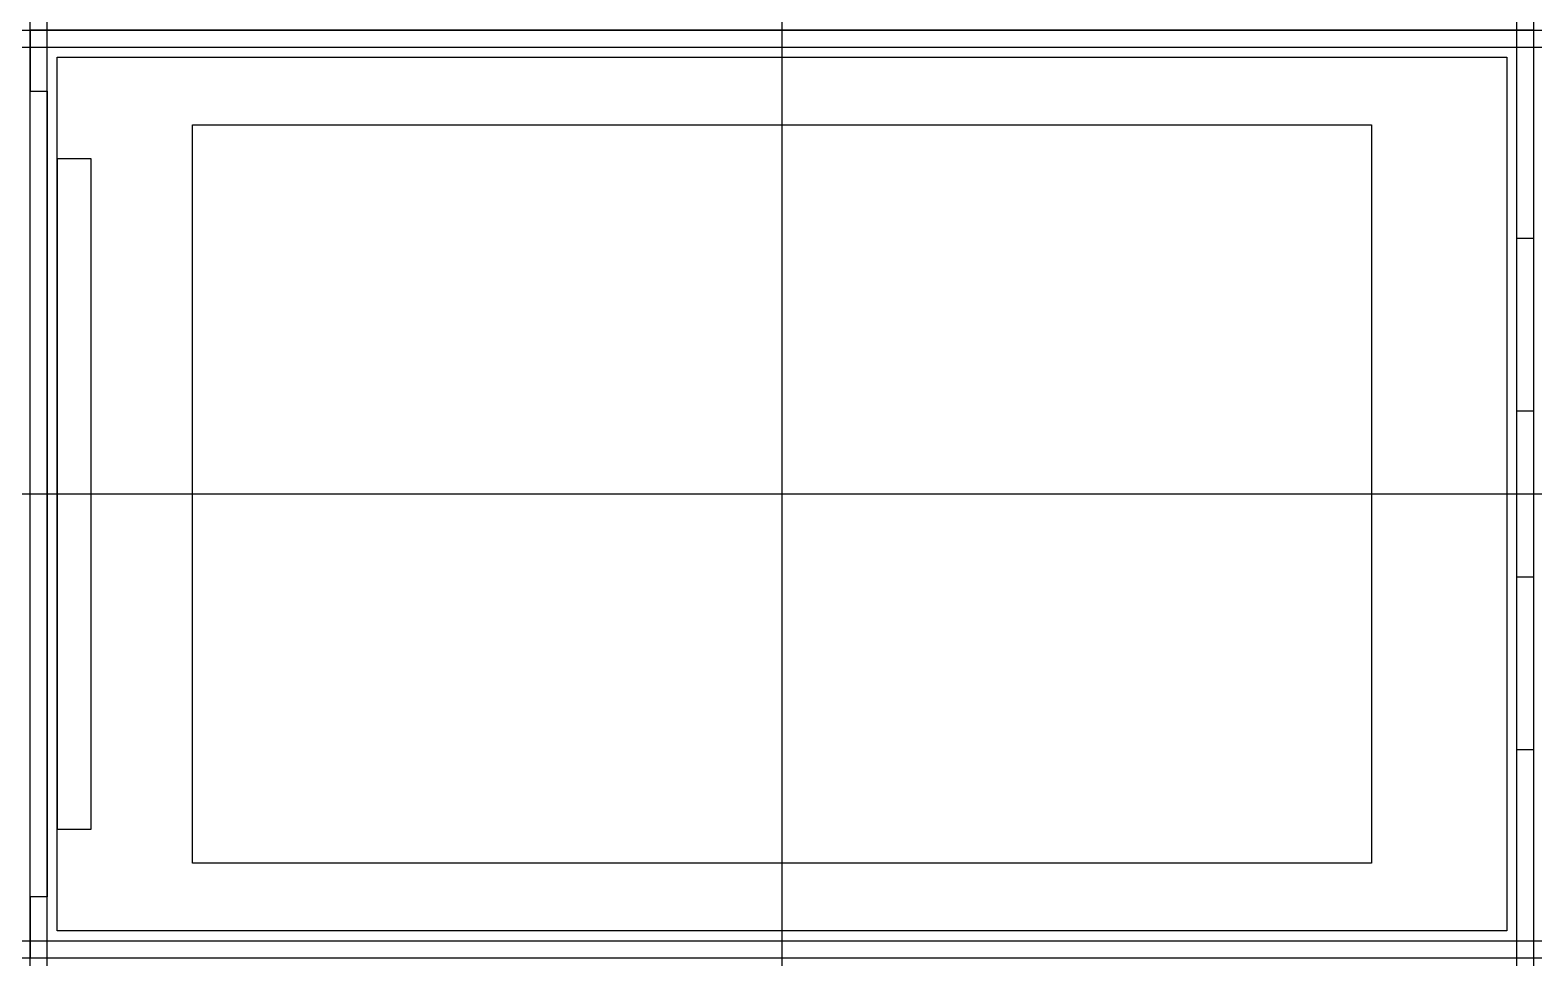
# Model space of a CAD drawing. Header units: inches. Extents: x -4 to 218, y -4 to 133.
import ezdxf

# ---------------------------------------------------------------- set-up
doc = ezdxf.new("R2010")
doc.units = ezdxf.units.IN
doc.header["$MEASUREMENT"] = 0
doc.layers.add('case back', color=7, linetype='Continuous')
doc.layers.add('kindle', color=1, linetype='Continuous')

msp = doc.modelspace()

# ---------------------------------------------------------------- linework, layer by layer
at = {"color": 3}
for p, direction in [((-4, 129), (0, 1)), ((0, 133), (1, 0)), ((-1.46, 133), (0, 1)), ((215.46, 133), (0, 1)), ((218, 129), (0, 1)), ((214, -4), (1, 0))]:
    msp.add_xline(p, direction, dxfattribs=at)
at = {"color": 7}
for p in [(-4, 130.46), (-4, -1.46)]:
    msp.add_xline(p, (1, 0), dxfattribs=at)
at = {"layer": 'case back', "color": 7}
for p, q in [((-4, 133), (-4, 124)), ((218, 133), (-4, 133)), ((218, 102.25), (218, 133)), ((-4, 124), (-1.46, 124)), ((-1.46, 124), (-1.46, 5)), ((215.46, 76.75), (215.46, 102.25)), ((215.46, 102.25), (218, 102.25)), ((218, 76.75), (215.46, 76.75)), ((218, 52.25), (218, 76.75)), ((215.46, 26.75), (215.46, 52.25)), ((215.46, 52.25), (218, 52.25)), ((218, 26.75), (215.46, 26.75)), ((218, -4), (218, 26.75)), ((-1.46, 5), (-4, 5)), ((-4, 5), (-4, -4)), ((-4, -4), (218, -4))]:
    msp.add_line(p, q, dxfattribs=at)
at = {"layer": 'kindle', "color": 1}
for direction in [(0, 1), (1, 0)]:
    msp.add_xline((107, 64.5), direction, dxfattribs=at)
for points in [[(0, 0), (0, 129), (214, 129), (214, 0)], [(20, 10), (20, 119), (194, 119), (194, 10)], [(0, 114), (0, 15), (5, 15), (5, 114)]]:
    msp.add_lwpolyline(points, close=True, dxfattribs=at)

doc.saveas('drawing.dxf')
